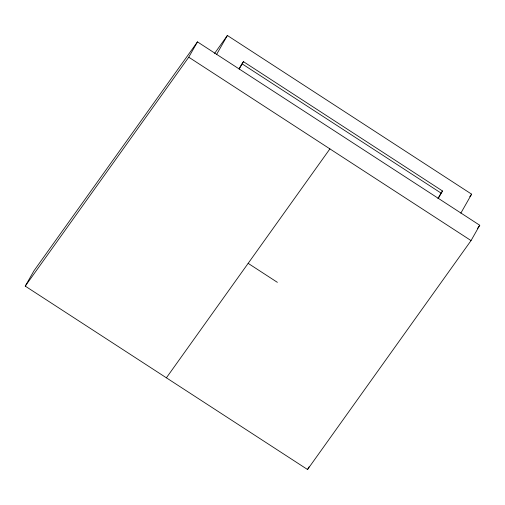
<?xml version="1.0" encoding="UTF-8"?>
<svg xmlns="http://www.w3.org/2000/svg" width="505" height="505" viewBox="0 0 505 505"><rect width="100%" height="100%" fill="white"/><g stroke="black" fill="none" stroke-linecap="round" stroke-linejoin="round"><path stroke-width="0.76" d="M25.25 286.12L33.955 270.8L197.461 41.877L479.75 225.262L471.045 240.582L307.539 469.511L25.25 286.12L188.756 57.198L197.461 41.877M216.588 54.477L227.376 35.489L471.626 194.166L460.838 213.154M239.237 68.491L241.945 63.731L441.029 193.068L437.942 198.509M239.181 69.134L243.435 61.648L442.519 190.985L438.264 198.465M307.539 469.511L309.054 466.847M214.568 53.423L227.376 35.489M242.318 63.213L243.435 61.648M166.398 377.816L329.904 148.893M441.029 193.068L442.519 190.985M469.801 196.729L471.626 194.166M477.459 228.468L479.75 225.262M188.756 57.198L471.045 240.582M248.151 263.351L277.365 282.333"/></g></svg>
